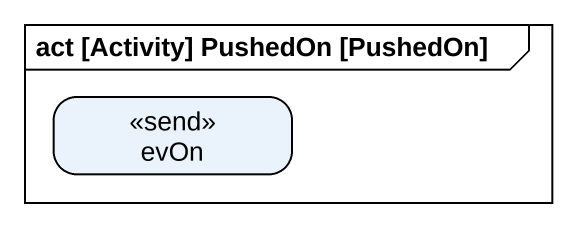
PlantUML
@startuml
mainframe act [Activity] PushedOn [PushedOn]
hide empty description
state evOn <<send>>
@enduml
